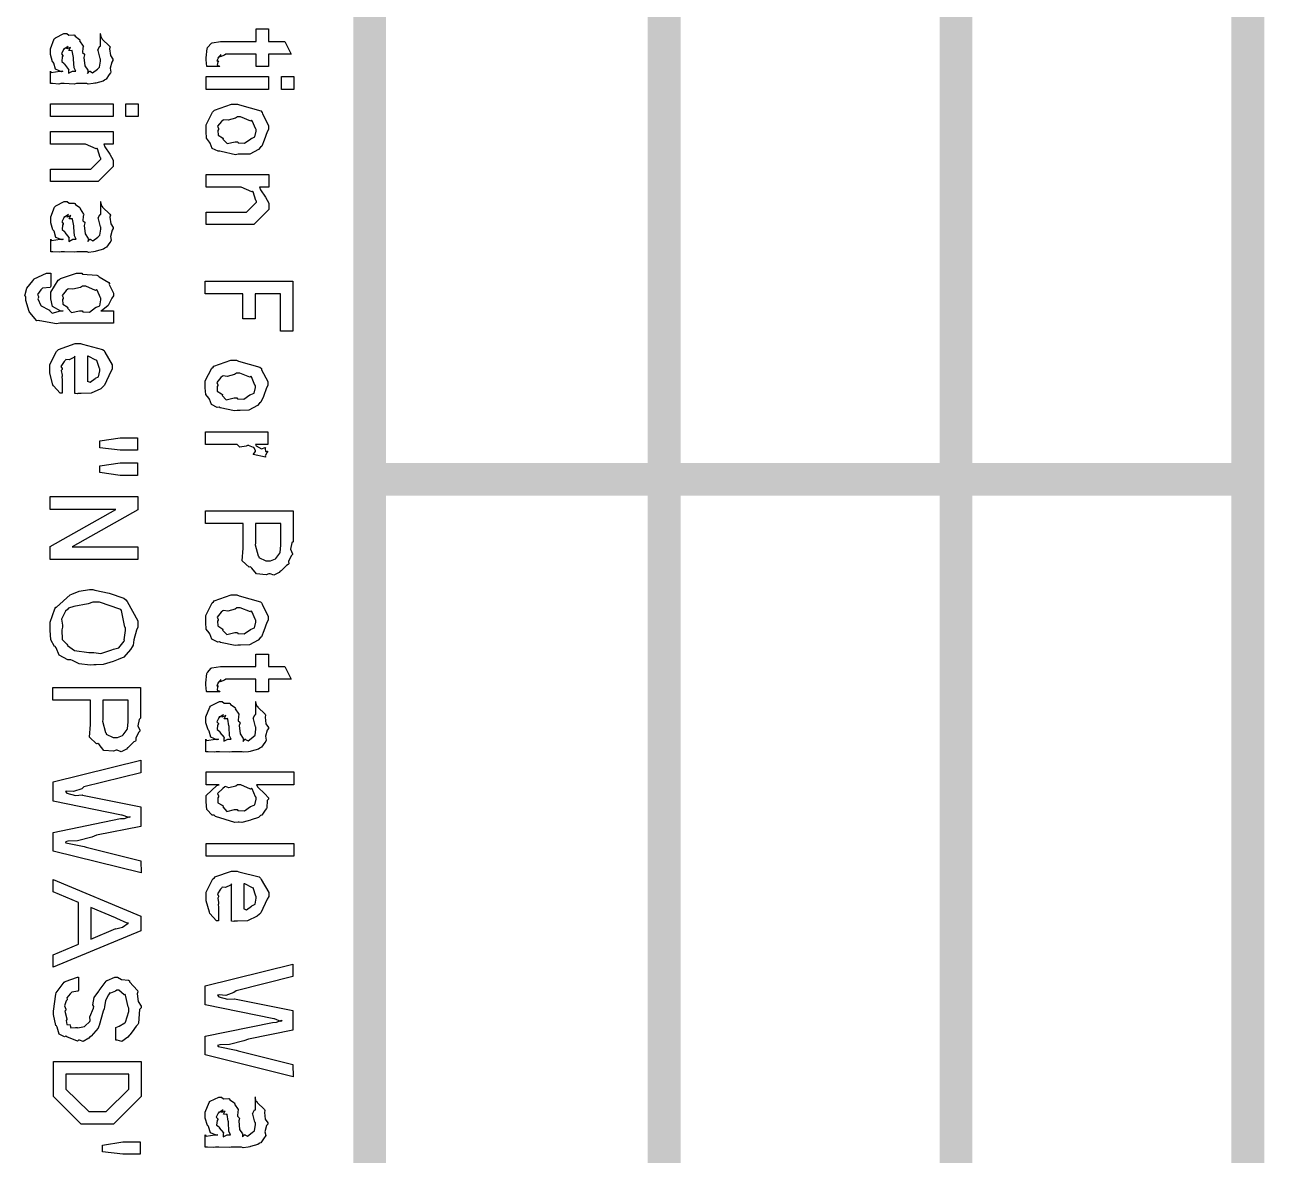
# Model space of a CAD drawing. Extents: x 0.1 to 11.6, y 0.3 to 16.2.
# Drawn here: x 2.959 to 3.717, y 1.379 to 2.069 of the extents above; entities that cross this region are included whole.
import ezdxf

# ---------------------------------------------------------------- set-up
doc = ezdxf.new("R2010")
doc.units = 0
doc.layers.get('0').update_dxf_attribs({"linetype": 'CONTINUOUS'})

msp = doc.modelspace()

# ---------------------------------------------------------------- linework, layer by layer
at = {"color": 0, "const_width": 0.02}
for points in [[(3.16997, 0.528321), (3.16997, 4.18001)], [(3.34999, 0.528321), (3.34999, 4.18001)], [(3.52832, 0.528321), (3.52832, 4.18001)], [(3.70665, 0.528321), (3.70665, 4.18001)], [(3.16997, 1.79167), (3.70665, 1.79167)]]:
    msp.add_lwpolyline(points, dxfattribs=at)
at = {"color": 0}
for points in [[(2.98258, 2.04101), (2.98172, 2.04069), (2.97808, 2.04221), (2.977, 2.04596), (2.97672, 2.04644), (2.97629, 2.04671), (2.97499, 2.05111), (2.97499, 2.05251), (2.97499, 2.05469), (2.97732, 2.06071), (2.97781, 2.06119), (2.97803, 2.06142), (2.98324, 2.06401), (2.98497, 2.06401), (2.98497, 2.06401), (2.98617, 2.06299), (2.98936, 2.06315), (2.98975, 2.06293), (2.99001, 2.06233), (2.99278, 2.06044), (2.993, 2.06011), (2.99283, 2.05963), (2.99501, 2.05638), (2.99517, 2.05599), (2.99485, 2.05518), (2.99463, 2.05236), (2.99576, 2.05138), (2.99582, 2.051), (2.99539, 2.04943), (2.99593, 2.04428), (2.99778, 2.04156), (2.99799, 2.04101), (2.99778, 2.04075), (2.99767, 2.03965), (2.99886, 2.04101), (2.99929, 2.04101), (2.99924, 2.04096), (3.00076, 2.04004), (3.00364, 2.04232), (3.00385, 2.04254), (3.00385, 2.04254), (3.00499, 2.04346), (3.00558, 2.04719), (3.00558, 2.04839), (3.00532, 2.04867), (3.00412, 2.05354), (3.00385, 2.05382), (3.00385, 2.05382), (3.00504, 2.05615), (3.00558, 2.05621), (3.00558, 2.06401), (3.00532, 2.06381), (3.00597, 2.06153), (3.00646, 2.06119), (3.00667, 2.0606), (3.01112, 2.05638), (3.01144, 2.05578), (3.01112, 2.05458), (3.01167, 2.05051), (3.01318, 2.04829), (3.01318, 2.04753), (3.01243, 2.0466), (3.01144, 2.04281), (3.01187, 2.04042), (3.01167, 2.03993), (3.01096, 2.03901), (3.00896, 2.03614), (3.00819, 2.03575), (3.00797, 2.0356), (3.00711, 2.03494), (3.00265, 2.03375), (3.00211, 2.03364), (3.00108, 2.03342), (2.99804, 2.03304), (2.99718, 2.03342), (2.9969, 2.03342), (2.99083, 2.03342), (2.98958, 2.03315), (2.98335, 2.03342), (2.98128, 2.03342), (2.98019, 2.03315), (2.97629, 2.03342), (2.97499, 2.03342), (2.97499, 2.04101), (2.97542, 2.04021), (2.98079, 2.04101), (2.98258, 2.04101)], [(3.0785, 2.04378), (3.07069, 2.04378), (3.07053, 2.04389), (3.07004, 2.0479), (3.07004, 2.04921), (3.07004, 2.04921), (3.07075, 2.05496), (3.0709, 2.05528), (3.07101, 2.05544), (3.0734, 2.05817), (3.07374, 2.05832), (3.07374, 2.05832), (3.07894, 2.05919), (3.08068, 2.05919), (3.10064, 2.05919), (3.10064, 2.06678), (3.10824, 2.06679), (3.10824, 2.05919), (3.11822, 2.05919), (3.12213, 2.05138), (3.10824, 2.05138), (3.10824, 2.04378), (3.10064, 2.04378), (3.10064, 2.05138), (3.08219, 2.05138), (3.08143, 2.05083), (3.07872, 2.04981), (3.07915, 2.05115), (3.07915, 2.05115), (3.07872, 2.05067), (3.07736, 2.04915), (3.07807, 2.04986), (3.07807, 2.04986), (3.07764, 2.04932), (3.07671, 2.04736), (3.07764, 2.04731), (3.07764, 2.04725), (3.07725, 2.04676), (3.07688, 2.04476), (3.07835, 2.04417), (3.0785, 2.04378)], [(2.9904, 2.04101), (2.9904, 2.04101), (2.98942, 2.04312), (2.98915, 2.04839), (2.9891, 2.04926), (2.98899, 2.04932), (2.98828, 2.05339), (2.98822, 2.0536), (2.98779, 2.05344), (2.98617, 2.05354), (2.98719, 2.0555), (2.98714, 2.05556), (2.98665, 2.05524), (2.98492, 2.05458), (2.98583, 2.05621), (2.98583, 2.05621), (2.98525, 2.05572), (2.98318, 2.05436), (2.98346, 2.0549), (2.98346, 2.0549), (2.98292, 2.05419), (2.98172, 2.05165), (2.98258, 2.05067), (2.98258, 2.05035), (2.98215, 2.04969), (2.98188, 2.04693), (2.98346, 2.04574), (2.98367, 2.04536), (2.98356, 2.04525), (2.98606, 2.0421), (2.98628, 2.04189), (2.986, 2.0415), (2.986, 2.03976), (2.98844, 2.04101), (2.98931, 2.04101), (2.9904, 2.04101)], [(3.0701, 2.03771), (3.10829, 2.03771), (3.10829, 2.02989), (3.0701, 2.02989), (3.0701, 2.03771)], [(3.1161, 2.03771), (3.12369, 2.03771), (3.12369, 2.02989), (3.1161, 2.02989), (3.1161, 2.03771)], [(2.9751, 2.02111), (3.01329, 2.02111), (3.01329, 2.01329), (2.9751, 2.01329), (2.9751, 2.02111)], [(3.02111, 2.02111), (3.02869, 2.02111), (3.02869, 2.01329), (3.02111, 2.01329), (3.02111, 2.02111)], [(3.08919, 2.02083), (3.09044, 2.02035), (3.10351, 2.01671), (3.10439, 2.01585), (3.10449, 2.01503), (3.10829, 2.00786), (3.10829, 2.00543), (3.10742, 2.0039), (3.10568, 1.99881), (3.10411, 1.99528), (3.10331, 1.99457), (3.10206, 1.99322), (3.09679, 1.9904), (3.09142, 1.99024), (3.08963, 1.99024), (3.088, 1.98996), (3.07921, 1.99186), (3.07856, 1.99219), (3.07742, 1.99208), (3.07383, 1.99376), (3.0726, 1.99701), (3.07226, 1.99761), (3.07215, 1.99761), (3.07036, 2), (3.0701, 2.00407), (3.0701, 2.00543), (3.0701, 2.00825), (3.07406, 2.016), (3.07488, 2.01671), (3.07531, 2.01725), (3.08572, 2.02083), (3.08919, 2.02083)], [(3.08919, 2.01303), (3.088, 2.01221), (3.0835, 2.01101), (3.081, 2.01139), (3.08051, 2.01107), (3.07954, 2.01025), (3.07704, 2.00732), (3.07769, 2.00592), (3.07769, 2.00543), (3.07726, 2.00483), (3.07742, 2.0019), (3.08003, 2.00037), (3.08051, 2), (3.08035, 1.9994), (3.0829, 1.99675), (3.08778, 1.99783), (3.0894, 1.99783), (3.08968, 1.99729), (3.09364, 1.99701), (3.09739, 1.99968), (3.09787, 2), (3.09793, 1.99994), (3.09993, 2.00081), (3.10069, 2.00429), (3.10069, 2.00543), (3.10042, 2.00564), (3.09831, 2.01074), (3.09787, 2.01107), (3.09739, 2.01053), (3.09119, 2.01303), (3.08919, 2.01303)], [(2.9751, 2.00424), (3.01329, 2.00424), (3.01329, 1.99642), (3.00765, 1.99642), (3.00819, 1.99479), (3.01129, 1.99029), (3.01329, 1.9866), (3.01329, 1.98535), (3.01329, 1.98275), (3.00418, 1.97364), (2.9981, 1.97364), (2.9751, 1.97364), (2.9751, 1.98122), (2.99636, 1.98122), (2.99963, 1.98122), (3.00569, 1.98731), (3.00569, 1.98796), (3.00543, 1.98822), (3.00369, 1.9936), (3.00331, 1.99403), (3.00288, 1.9936), (2.99636, 1.99642), (2.99419, 1.99642), (2.9751, 1.99642), (2.9751, 2.00424)], [(3.07021, 1.97792), (3.1084, 1.97792), (3.1084, 1.97011), (3.10275, 1.97011), (3.10329, 1.96847), (3.10639, 1.96397), (3.1084, 1.96029), (3.1084, 1.95904), (3.1084, 1.95643), (3.09928, 1.94732), (3.09321, 1.94732), (3.07021, 1.94732), (3.07021, 1.95492), (3.09147, 1.95492), (3.09472, 1.95492), (3.10081, 1.96099), (3.10081, 1.96164), (3.10053, 1.96192), (3.09879, 1.96729), (3.09842, 1.96772), (3.09799, 1.96728), (3.09147, 1.97011), (3.08931, 1.97011), (3.07021, 1.97011), (3.07021, 1.97792)], [(2.98281, 1.93832), (2.98193, 1.93799), (2.97829, 1.93951), (2.97721, 1.94325), (2.97694, 1.94374), (2.97651, 1.94401), (2.97521, 1.9484), (2.97521, 1.94982), (2.97521, 1.95199), (2.97754, 1.95801), (2.97803, 1.9585), (2.97825, 1.95871), (2.98346, 1.96132), (2.98519, 1.96132), (2.98519, 1.96132), (2.98639, 1.96029), (2.98958, 1.96044), (2.98996, 1.96024), (2.99024, 1.95964), (2.993, 1.95774), (2.99322, 1.95742), (2.99306, 1.95692), (2.99522, 1.95367), (2.99539, 1.95329), (2.99507, 1.95247), (2.99485, 1.94965), (2.99599, 1.94868), (2.99604, 1.94829), (2.99561, 1.94672), (2.99615, 1.94157), (2.99799, 1.93886), (2.99821, 1.93832), (2.99799, 1.93804), (2.99789, 1.93696), (2.99908, 1.93832), (2.99951, 1.93832), (2.99946, 1.93826), (3.00097, 1.93733), (3.00385, 1.93961), (3.00407, 1.93983), (3.00407, 1.93983), (3.00521, 1.94075), (3.00581, 1.9445), (3.00581, 1.94569), (3.00553, 1.94596), (3.00433, 1.95085), (3.00407, 1.95113), (3.00407, 1.95113), (3.00526, 1.95344), (3.00581, 1.9535), (3.00581, 1.96132), (3.00553, 1.9611), (3.00618, 1.95882), (3.00667, 1.9585), (3.00689, 1.9579), (3.01133, 1.95367), (3.01167, 1.95307), (3.01133, 1.95188), (3.01187, 1.94781), (3.0134, 1.94558), (3.0134, 1.94482), (3.01264, 1.9439), (3.01167, 1.94011), (3.0121, 1.93772), (3.01187, 1.93724), (3.01118, 1.93631), (3.00917, 1.93343), (3.0084, 1.93306), (3.00819, 1.93289), (3.00732, 1.93224), (3.00288, 1.93104), (3.00233, 1.93093), (3.00131, 1.93072), (2.99826, 1.93033), (2.99739, 1.93072), (2.99713, 1.93072), (2.99104, 1.93072), (2.98981, 1.93044), (2.98356, 1.93072), (2.9815, 1.93072), (2.98042, 1.93044), (2.97651, 1.93072), (2.97521, 1.93072), (2.97521, 1.93832), (2.97564, 1.9375), (2.98101, 1.93832), (2.98281, 1.93832)], [(2.99061, 1.93832), (2.99061, 1.93832), (2.98964, 1.94043), (2.98936, 1.94569), (2.98931, 1.94656), (2.98921, 1.94661), (2.9885, 1.95068), (2.98844, 1.9509), (2.98801, 1.95074), (2.98639, 1.95085), (2.98742, 1.95281), (2.98736, 1.95285), (2.98687, 1.95253), (2.98514, 1.95188), (2.98606, 1.9535), (2.98606, 1.9535), (2.98546, 1.95301), (2.9834, 1.95167), (2.98367, 1.95221), (2.98367, 1.95221), (2.98313, 1.9515), (2.98193, 1.94894), (2.98281, 1.94797), (2.98281, 1.94764), (2.98236, 1.947), (2.9821, 1.94422), (2.98367, 1.94304), (2.98389, 1.94265), (2.98378, 1.94254), (2.98628, 1.9394), (2.98649, 1.93918), (2.98622, 1.93881), (2.98622, 1.93707), (2.98867, 1.93832), (2.98953, 1.93832), (2.99061, 1.93832)], [(2.97526, 1.91758), (2.97526, 1.90978), (2.97472, 1.9089), (2.97011, 1.90847), (2.96983, 1.90826), (2.96907, 1.90744), (2.96712, 1.90462), (2.96767, 1.90332), (2.96767, 1.90283), (2.96724, 1.90201), (2.96907, 1.89794), (2.9694, 1.89762), (2.9694, 1.89762), (2.97401, 1.89513), (2.97461, 1.89501), (2.9745, 1.89492), (2.97597, 1.89328), (2.98113, 1.89458), (2.98286, 1.89458), (2.98133, 1.89438), (2.97618, 1.89719), (2.97526, 1.90192), (2.97526, 1.90349), (2.97526, 1.90608), (2.97976, 1.91331), (2.98068, 1.9139), (2.98118, 1.91433), (2.99089, 1.91758), (2.99414, 1.91758), (2.99463, 1.9171), (3.00336, 1.91635), (3.00412, 1.91607), (3.00478, 1.91542), (3.01064, 1.91183), (3.01107, 1.91129), (3.01079, 1.91075), (3.01346, 1.90549), (3.01346, 1.90369), (3.01258, 1.90229), (3.01019, 1.89785), (3.00706, 1.89518), (3.00586, 1.89458), (3.01346, 1.89458), (3.01346, 1.88699), (2.98068, 1.88699), (2.97868, 1.88672), (2.96847, 1.88846), (2.96787, 1.88872), (2.96669, 1.88861), (2.96235, 1.89356), (2.96203, 1.89415), (2.96203, 1.89415), (2.95985, 1.90099), (2.95985, 1.90326), (2.95931, 1.90375), (2.9605, 1.90842), (2.96431, 1.91303), (2.96485, 1.91368), (2.965, 1.91417), (2.97265, 1.91758), (2.97526, 1.91758)], [(2.99457, 1.90978), (2.99333, 1.9089), (2.98861, 1.90776), (2.98611, 1.90815), (2.98568, 1.90782), (2.98469, 1.90701), (2.98221, 1.90408), (2.98286, 1.90267), (2.98286, 1.90218), (2.98242, 1.90158), (2.98258, 1.89865), (2.98519, 1.89714), (2.98568, 1.89675), (2.98551, 1.89615), (2.9879, 1.8935), (2.99274, 1.89458), (2.99436, 1.89458), (2.99468, 1.89399), (2.99875, 1.89382), (3.00256, 1.8966), (3.00304, 1.89697), (3.0031, 1.89692), (3.0051, 1.89774), (3.00586, 1.90126), (3.00586, 1.9024), (3.00558, 1.9025), (3.00347, 1.90728), (3.00304, 1.90761), (3.00256, 1.90713), (2.99653, 1.90978), (2.99457, 1.90978)], [(3.06956, 1.91276), (3.12315, 1.91276), (3.12315, 1.88217), (3.11556, 1.88217), (3.11556, 1.90494), (3.10015, 1.90494), (3.10015, 1.88975), (3.09256, 1.88976), (3.09256, 1.90494), (3.06956, 1.90494), (3.06956, 1.91276)], [(2.98215, 1.85167), (2.98215, 1.84429), (2.9809, 1.84424), (2.97683, 1.84885), (2.97651, 1.8495), (2.97651, 1.8495), (2.97456, 1.8565), (2.97456, 1.85883), (2.97456, 1.86176), (2.97868, 1.86985), (2.97954, 1.87056), (2.97993, 1.8711), (2.99001, 1.87468), (2.99343, 1.87467), (2.99457, 1.87418), (3.00689, 1.8711), (3.00776, 1.87033), (3.00814, 1.86946), (3.01275, 1.86165), (3.01275, 1.85904), (3.01187, 1.85758), (3.00803, 1.84912), (3.00711, 1.84842), (3.00581, 1.84706), (2.99989, 1.84424), (2.99371, 1.84407), (2.99169, 1.84407), (2.99143, 1.84392), (2.99029, 1.84407), (2.98996, 1.84407), (2.98996, 1.86686), (2.98936, 1.8661), (2.98633, 1.86464), (2.98432, 1.86481), (2.9841, 1.86447), (2.98329, 1.86365), (2.98139, 1.86068), (2.98215, 1.85932), (2.98215, 1.85883), (2.98161, 1.85818), (2.98215, 1.85542), (2.98215, 1.85449), (2.98188, 1.85439), (2.98215, 1.85238), (2.98215, 1.85167)], [(2.99756, 1.86686), (2.99756, 1.85167), (2.9975, 1.85161), (2.99924, 1.85096), (3.00222, 1.85319), (3.00256, 1.8534), (3.00256, 1.8534), (3.00444, 1.85439), (3.00515, 1.85807), (3.00515, 1.85926), (3.00489, 1.85943), (3.00331, 1.86436), (3.00299, 1.86469), (3.00276, 1.86442), (2.9981, 1.86686), (2.99756, 1.86686)], [(3.08871, 1.86442), (3.08996, 1.86393), (3.10303, 1.86029), (3.10389, 1.85943), (3.104, 1.85861), (3.10781, 1.85146), (3.10781, 1.84901), (3.10693, 1.8475), (3.10519, 1.84239), (3.10363, 1.83886), (3.10281, 1.83817), (3.10157, 1.83681), (3.09631, 1.83399), (3.09093, 1.83382), (3.08914, 1.83382), (3.08751, 1.83356), (3.07872, 1.83544), (3.07807, 1.83578), (3.07693, 1.83567), (3.07335, 1.83735), (3.0721, 1.8406), (3.07178, 1.84119), (3.07167, 1.84119), (3.06988, 1.84358), (3.06961, 1.84765), (3.06961, 1.84901), (3.06961, 1.85183), (3.07357, 1.8596), (3.07437, 1.86029), (3.07482, 1.86083), (3.08524, 1.86442), (3.08871, 1.86442)], [(3.08871, 1.85661), (3.08751, 1.85579), (3.08301, 1.8546), (3.08051, 1.85499), (3.08003, 1.85465), (3.07904, 1.85385), (3.07656, 1.85092), (3.07721, 1.8495), (3.07721, 1.84901), (3.07676, 1.84842), (3.07693, 1.84549), (3.07954, 1.84397), (3.08003, 1.84358), (3.07986, 1.84299), (3.08242, 1.84033), (3.08729, 1.84142), (3.08892, 1.84142), (3.08919, 1.84088), (3.09315, 1.8406), (3.0969, 1.84326), (3.09739, 1.84358), (3.09744, 1.84353), (3.09944, 1.8444), (3.10021, 1.84787), (3.10021, 1.84901), (3.09993, 1.84924), (3.09782, 1.85433), (3.09739, 1.85465), (3.0969, 1.85411), (3.09071, 1.85661), (3.08871, 1.85661)], [(3.06972, 1.82075), (3.10792, 1.82075), (3.10792, 1.81293), (3.10032, 1.81293), (3.10069, 1.81213), (3.10385, 1.81039), (3.10618, 1.81114), (3.10639, 1.81099), (3.10618, 1.81054), (3.10639, 1.80865), (3.10792, 1.80881), (3.10792, 1.80881), (3.10736, 1.80826), (3.10618, 1.8061), (3.10644, 1.80544), (3.10639, 1.80533), (3.09879, 1.80686), (3.09879, 1.80686), (3.10032, 1.80865), (3.10032, 1.80925), (3.10032, 1.80925), (3.09924, 1.81108), (3.09901, 1.81119), (3.09901, 1.81119), (3.09608, 1.81239), (3.09576, 1.8125), (3.09467, 1.8119), (3.09076, 1.81136), (3.08914, 1.81293), (3.0886, 1.81293), (3.06972, 1.81293), (3.06972, 1.82075)], [(3.00526, 1.81515), (3.01764, 1.81711), (3.02826, 1.81711), (3.02826, 1.80951), (3.01764, 1.80951), (3.00526, 1.81103), (3.00526, 1.81515)], [(3.00526, 1.79997), (3.01764, 1.80171), (3.02826, 1.80171), (3.02826, 1.79411), (3.01764, 1.79411), (3.00526, 1.79585), (3.00526, 1.79997)], [(2.97472, 1.78114), (3.02832, 1.78114), (3.02832, 1.77311), (2.98817, 1.75054), (3.02832, 1.75054), (3.02832, 1.74274), (2.97472, 1.74274), (2.97472, 1.75076), (3.01486, 1.77333), (2.97472, 1.77333), (2.97472, 1.78114)], [(3.06976, 1.77246), (3.12337, 1.77246), (3.12337, 1.75358), (3.12256, 1.75288), (3.12175, 1.74903), (3.12299, 1.74625), (3.12294, 1.74576), (3.12213, 1.7449), (3.1205, 1.74154), (3.12056, 1.74001), (3.12033, 1.73969), (3.11931, 1.73915), (3.11589, 1.73583), (3.11535, 1.73557), (3.11469, 1.73475), (3.11154, 1.73307), (3.10915, 1.73404), (3.1084, 1.73404), (3.10676, 1.73346), (3.10097, 1.73394), (3.09808, 1.73753), (3.09733, 1.73817), (3.09635, 1.73796), (3.09218, 1.74197), (3.09278, 1.74972), (3.09278, 1.75228), (3.09278, 1.76465), (3.06976, 1.76465), (3.06976, 1.77246)], [(3.10038, 1.76465), (3.10038, 1.75271), (3.1001, 1.75174), (3.102, 1.7449), (3.10232, 1.74447), (3.10226, 1.74392), (3.10667, 1.74186), (3.10818, 1.74186), (3.10818, 1.74186), (3.10938, 1.74186), (3.11242, 1.74317), (3.11274, 1.74338), (3.11274, 1.74338), (3.11524, 1.74669), (3.11535, 1.74707), (3.11535, 1.74707), (3.11578, 1.75146), (3.11578, 1.75293), (3.11578, 1.76465), (3.10038, 1.76465)], [(3.00088, 1.72439), (3.00201, 1.7239), (3.01085, 1.72206), (3.01986, 1.71918), (3.02106, 1.7181), (3.02186, 1.71701), (3.02843, 1.70529), (3.02843, 1.70139), (3.02756, 1.69965), (3.02604, 1.69368), (3.0255, 1.69032), (3.02496, 1.68946), (3.02382, 1.68778), (3.01975, 1.68311), (3.01639, 1.68169), (3.0154, 1.68121), (3.0134, 1.68039), (3.00726, 1.6785), (3.00293, 1.67839), (3.00151, 1.67839), (2.99924, 1.67828), (2.99246, 1.67893), (2.98844, 1.68093), (2.98742, 1.68143), (2.98557, 1.68149), (2.98025, 1.68431), (2.9784, 1.68881), (2.97786, 1.68967), (2.97749, 1.68961), (2.97521, 1.69368), (2.97483, 1.69949), (2.97483, 1.70139), (2.97483, 1.70443), (2.97771, 1.71268), (2.97831, 1.71354), (2.97863, 1.71365), (2.98703, 1.72114), (2.98807, 1.72157), (2.98807, 1.72157), (2.99262, 1.72331), (2.99881, 1.72439), (3.00088, 1.72439)], [(3.08897, 1.72108), (3.09022, 1.7206), (3.10329, 1.71696), (3.10417, 1.7161), (3.10428, 1.71528), (3.10807, 1.70811), (3.10807, 1.70568), (3.10721, 1.70415), (3.10547, 1.69906), (3.10389, 1.69553), (3.10308, 1.69482), (3.10183, 1.69347), (3.09657, 1.69065), (3.09119, 1.69049), (3.0894, 1.69049), (3.08778, 1.69021), (3.07899, 1.69211), (3.07835, 1.69244), (3.07721, 1.69233), (3.07362, 1.69401), (3.07238, 1.69726), (3.07204, 1.69786), (3.07194, 1.69786), (3.07015, 1.70025), (3.06988, 1.70432), (3.06988, 1.70568), (3.06988, 1.7085), (3.07383, 1.71625), (3.07465, 1.71696), (3.07508, 1.7175), (3.0855, 1.72108), (3.08897, 1.72108)], [(3.00088, 1.71658), (2.99804, 1.71565), (2.98926, 1.71397), (2.98594, 1.713), (2.98546, 1.71224), (2.98426, 1.7111), (2.98182, 1.70638), (2.98242, 1.70264), (2.98242, 1.70139), (2.98188, 1.69971), (2.98221, 1.6939), (2.98492, 1.69108), (2.98546, 1.69032), (2.98535, 1.69017), (2.98964, 1.68713), (2.99854, 1.68599), (3.00151, 1.68599), (3.00151, 1.68599), (3.00581, 1.68533), (3.01243, 1.68761), (3.01346, 1.68793), (3.01346, 1.68793), (3.01687, 1.68875), (3.02007, 1.69276), (3.02018, 1.69336), (3.01997, 1.69368), (3.02083, 1.69933), (3.02083, 1.70117), (3.02046, 1.70139), (3.01844, 1.71149), (3.01801, 1.71224), (3.01742, 1.71229), (3.00499, 1.71658), (3.00088, 1.71658)], [(3.08897, 1.71328), (3.08778, 1.71246), (3.08328, 1.71126), (3.08078, 1.71164), (3.08029, 1.71132), (3.07932, 1.7105), (3.07682, 1.70757), (3.07747, 1.70617), (3.07747, 1.70568), (3.07704, 1.70508), (3.07721, 1.70215), (3.07981, 1.70063), (3.08029, 1.70025), (3.08014, 1.69965), (3.08268, 1.697), (3.08757, 1.69808), (3.08919, 1.69808), (3.08946, 1.69754), (3.09343, 1.69726), (3.09717, 1.69993), (3.09765, 1.70025), (3.09771, 1.70019), (3.09972, 1.70107), (3.10047, 1.70454), (3.10047, 1.70568), (3.10021, 1.70589), (3.09808, 1.711), (3.09765, 1.71132), (3.09717, 1.71078), (3.09099, 1.71328), (3.08897, 1.71328)], [(3.0784, 1.66194), (3.07058, 1.66194), (3.07042, 1.66206), (3.06993, 1.66607), (3.06993, 1.66738), (3.06993, 1.66738), (3.07064, 1.67312), (3.07081, 1.67344), (3.0709, 1.67361), (3.07329, 1.67632), (3.07362, 1.67649), (3.07362, 1.67649), (3.07883, 1.67736), (3.08057, 1.67736), (3.10053, 1.67736), (3.10053, 1.68494), (3.10813, 1.68496), (3.10813, 1.67736), (3.11811, 1.67736), (3.12201, 1.66954), (3.10813, 1.66954), (3.10813, 1.66194), (3.10053, 1.66194), (3.10053, 1.66954), (3.08208, 1.66954), (3.08132, 1.669), (3.07861, 1.66797), (3.07904, 1.66933), (3.07904, 1.66933), (3.07861, 1.66883), (3.07725, 1.66732), (3.07796, 1.66803), (3.07796, 1.66803), (3.07753, 1.66749), (3.07661, 1.66553), (3.07753, 1.66547), (3.07753, 1.66542), (3.07715, 1.66493), (3.07676, 1.66293), (3.07824, 1.66233), (3.0784, 1.66194)], [(2.97646, 1.66461), (3.03006, 1.66461), (3.03006, 1.64572), (3.02924, 1.64501), (3.02843, 1.64117), (3.02968, 1.6384), (3.02962, 1.63792), (3.02881, 1.63704), (3.02718, 1.63368), (3.02724, 1.63217), (3.02701, 1.63183), (3.02599, 1.63129), (3.02257, 1.62799), (3.02203, 1.62771), (3.02138, 1.6269), (3.01824, 1.62522), (3.01585, 1.62619), (3.01508, 1.62619), (3.01346, 1.6256), (3.00765, 1.62608), (3.00478, 1.62967), (3.00401, 1.63032), (3.00304, 1.6301), (2.99886, 1.63411), (2.99946, 1.64187), (2.99946, 1.64442), (2.99946, 1.65679), (2.97646, 1.65679), (2.97646, 1.66461)], [(3.00706, 1.65679), (3.00706, 1.64486), (3.00678, 1.64388), (3.00868, 1.63704), (3.009, 1.63661), (3.00896, 1.63607), (3.01335, 1.634), (3.01486, 1.634), (3.01486, 1.634), (3.01606, 1.634), (3.0191, 1.63531), (3.01942, 1.63553), (3.01942, 1.63553), (3.02192, 1.63883), (3.02203, 1.63921), (3.02203, 1.63921), (3.02246, 1.64361), (3.02246, 1.64507), (3.02246, 1.65679), (3.00706, 1.65679)], [(3.07758, 1.63292), (3.07671, 1.6326), (3.07308, 1.63411), (3.072, 1.63786), (3.07172, 1.63835), (3.07129, 1.63861), (3.06999, 1.64301), (3.06999, 1.64442), (3.06999, 1.6466), (3.07232, 1.65261), (3.07281, 1.6531), (3.07303, 1.65332), (3.07824, 1.65593), (3.07997, 1.65593), (3.07997, 1.65593), (3.08117, 1.65489), (3.08436, 1.65506), (3.08475, 1.65483), (3.08501, 1.65424), (3.08778, 1.65235), (3.088, 1.65201), (3.08783, 1.65153), (3.09, 1.64828), (3.09017, 1.6479), (3.08985, 1.64708), (3.08963, 1.64426), (3.09076, 1.64328), (3.09082, 1.6429), (3.09039, 1.64133), (3.09093, 1.63618), (3.09278, 1.63346), (3.09299, 1.63292), (3.09278, 1.63265), (3.09267, 1.63157), (3.09386, 1.63292), (3.09429, 1.63292), (3.09424, 1.63286), (3.09576, 1.63194), (3.09864, 1.63422), (3.09885, 1.63444), (3.09885, 1.63444), (3.09999, 1.63536), (3.10058, 1.63911), (3.10058, 1.64031), (3.10032, 1.64057), (3.09912, 1.64546), (3.09885, 1.64572), (3.09885, 1.64572), (3.10004, 1.64806), (3.10058, 1.64811), (3.10058, 1.65593), (3.10032, 1.65571), (3.10097, 1.65343), (3.10146, 1.6531), (3.10167, 1.6525), (3.10613, 1.64828), (3.10644, 1.64768), (3.10613, 1.64649), (3.10667, 1.64242), (3.10818, 1.64019), (3.10818, 1.63943), (3.10742, 1.63851), (3.10644, 1.63471), (3.10688, 1.63232), (3.10667, 1.63183), (3.10596, 1.63092), (3.10394, 1.62804), (3.10319, 1.62765), (3.10297, 1.6275), (3.10211, 1.62685), (3.09765, 1.62565), (3.09711, 1.62554), (3.09608, 1.62533), (3.09304, 1.62494), (3.09218, 1.62532), (3.0919, 1.62532), (3.08583, 1.62532), (3.08458, 1.62506), (3.07835, 1.62532), (3.07628, 1.62532), (3.07519, 1.62506), (3.07129, 1.62532), (3.06999, 1.62532), (3.06999, 1.63292), (3.07042, 1.63211), (3.07579, 1.63292), (3.07758, 1.63292)], [(3.08539, 1.63292), (3.08539, 1.63292), (3.08442, 1.63504), (3.08415, 1.64031), (3.0841, 1.64117), (3.08399, 1.64122), (3.08328, 1.64529), (3.08322, 1.64551), (3.08279, 1.64535), (3.08117, 1.64546), (3.08219, 1.6474), (3.08214, 1.64746), (3.08165, 1.64714), (3.07992, 1.64649), (3.08083, 1.64811), (3.08083, 1.64811), (3.08024, 1.64762), (3.07818, 1.64626), (3.07844, 1.64681), (3.07844, 1.64681), (3.0779, 1.64611), (3.07671, 1.64356), (3.07758, 1.64258), (3.07758, 1.64225), (3.07715, 1.6416), (3.07688, 1.63883), (3.07844, 1.63764), (3.07867, 1.63726), (3.07856, 1.63715), (3.08106, 1.634), (3.08128, 1.63379), (3.081, 1.6334), (3.081, 1.63167), (3.08344, 1.63292), (3.08431, 1.63292), (3.08539, 1.63292)], [(2.97656, 1.60682), (3.03017, 1.62007), (3.03017, 1.61247), (2.99544, 1.60379), (2.99419, 1.60271), (2.98915, 1.60092), (2.98508, 1.60118), (2.98415, 1.60097), (2.98497, 1.59999), (2.99024, 1.59853), (2.99431, 1.5989), (2.99457, 1.59879), (3.03017, 1.59164), (3.03017, 1.57969), (3.00304, 1.57428), (3.00028, 1.57314), (2.99149, 1.5709), (2.98557, 1.57064), (2.98415, 1.57036), (2.98449, 1.56967), (2.99561, 1.56743), (2.99675, 1.56711), (3.03017, 1.55865), (3.03037, 1.55126), (2.97656, 1.56451), (2.97656, 1.57601), (3.01779, 1.58447), (3.01779, 1.58447), (3.02024, 1.58453), (3.02279, 1.58556), (3.02365, 1.58556), (3.02279, 1.58507), (3.01887, 1.58653), (3.01844, 1.58664), (2.97656, 1.59511), (2.97656, 1.60682)], [(3.07004, 1.60514), (3.07004, 1.61296), (3.12364, 1.61296), (3.12364, 1.60514), (3.10086, 1.60514), (3.10178, 1.60362), (3.10601, 1.59967), (3.10824, 1.59711), (3.10824, 1.59625), (3.10736, 1.59549), (3.10715, 1.59104), (3.10693, 1.5906), (3.10622, 1.58963), (3.10417, 1.58664), (3.10325, 1.58626), (3.10303, 1.58604), (3.10215, 1.58518), (3.09771, 1.58361), (3.09717, 1.58344), (3.09586, 1.58306), (3.0919, 1.58208), (3.09028, 1.58236), (3.08979, 1.58236), (3.08767, 1.58208), (3.0759, 1.58583), (3.07503, 1.58649), (3.07389, 1.58653), (3.07064, 1.59006), (3.07004, 1.59472), (3.07004, 1.59625), (3.07004, 1.59847), (3.07671, 1.60465), (3.07807, 1.60514), (3.07004, 1.60514)], [(3.08936, 1.60514), (3.08826, 1.60433), (3.08399, 1.60331), (3.08192, 1.60406), (3.08154, 1.60385), (3.08035, 1.60292), (3.07715, 1.59978), (3.07764, 1.59831), (3.07764, 1.59776), (3.07721, 1.59717), (3.07736, 1.59418), (3.07997, 1.59272), (3.08046, 1.59235), (3.08029, 1.59169), (3.08279, 1.58888), (3.08751, 1.58996), (3.08914, 1.58996), (3.08946, 1.58936), (3.09353, 1.58914), (3.09733, 1.59179), (3.09782, 1.59213), (3.09787, 1.59207), (3.09987, 1.59293), (3.10064, 1.5964), (3.10064, 1.59754), (3.10038, 1.59771), (3.09825, 1.60265), (3.09782, 1.60297), (3.09733, 1.60249), (3.09131, 1.60514), (3.08936, 1.60514)], [(3.07015, 1.56928), (3.12375, 1.56928), (3.12375, 1.56147), (3.07015, 1.56147), (3.07015, 1.56928)], [(2.97667, 1.54725), (3.03028, 1.5249), (3.03028, 1.516), (2.97667, 1.49365), (2.97667, 1.50125), (2.99208, 1.50776), (2.99208, 1.53315), (2.97667, 1.53965), (2.97667, 1.54725)], [(3.07775, 1.5294), (3.07775, 1.52203), (3.0765, 1.52197), (3.07243, 1.52658), (3.0721, 1.52724), (3.0721, 1.52724), (3.07015, 1.53424), (3.07015, 1.53657), (3.07015, 1.5395), (3.07428, 1.54758), (3.07514, 1.54829), (3.07551, 1.54883), (3.08561, 1.5524), (3.08903, 1.5524), (3.09017, 1.55192), (3.10249, 1.54883), (3.10335, 1.54807), (3.10374, 1.54719), (3.10835, 1.53939), (3.10835, 1.53678), (3.10747, 1.53532), (3.10363, 1.52686), (3.10271, 1.52615), (3.1014, 1.52479), (3.09549, 1.52197), (3.08931, 1.52181), (3.08729, 1.52181), (3.08703, 1.52165), (3.08589, 1.52181), (3.08556, 1.52181), (3.08556, 1.5446), (3.08496, 1.54383), (3.08192, 1.54238), (3.07992, 1.54254), (3.07969, 1.54221), (3.07889, 1.54139), (3.07699, 1.53842), (3.07775, 1.53706), (3.07775, 1.53657), (3.07721, 1.53592), (3.07775, 1.53315), (3.07775, 1.53222), (3.07747, 1.53213), (3.07775, 1.53011), (3.07775, 1.5294)], [(3.09315, 1.5446), (3.09315, 1.5294), (3.0931, 1.52935), (3.09483, 1.52869), (3.09782, 1.53093), (3.09814, 1.53114), (3.09814, 1.53114), (3.10004, 1.53213), (3.10075, 1.53581), (3.10075, 1.537), (3.10047, 1.53717), (3.0989, 1.5421), (3.09858, 1.54243), (3.09836, 1.54215), (3.09369, 1.5446), (3.09315, 1.5446)], [(2.99968, 1.53011), (2.99968, 1.51079), (3.01486, 1.51731), (3.01497, 1.51704), (3.01893, 1.51813), (3.02251, 1.52051), (3.02268, 1.52056), (3.02181, 1.52067), (3.01546, 1.5235), (3.01465, 1.52382), (2.99968, 1.53011)], [(3.0695, 1.48236), (3.1231, 1.49561), (3.1231, 1.48801), (3.08838, 1.47933), (3.08712, 1.47825), (3.08208, 1.47646), (3.07801, 1.47672), (3.0771, 1.47651), (3.0779, 1.47553), (3.08317, 1.47407), (3.08724, 1.47444), (3.08751, 1.47433), (3.1231, 1.46718), (3.1231, 1.45524), (3.09597, 1.44982), (3.09321, 1.44868), (3.08442, 1.44646), (3.0785, 1.44618), (3.0771, 1.4459), (3.07742, 1.44521), (3.08854, 1.44297), (3.08968, 1.44265), (3.1231, 1.43419), (3.12332, 1.42681), (3.0695, 1.44006), (3.0695, 1.45156), (3.11074, 1.46001), (3.11074, 1.46001), (3.11317, 1.46007), (3.11572, 1.4611), (3.1166, 1.4611), (3.11572, 1.46061), (3.11182, 1.46208), (3.11139, 1.46218), (3.0695, 1.47065), (3.0695, 1.48236)], [(2.99218, 1.48753), (2.99218, 1.47971), (2.99175, 1.479), (2.98813, 1.4784), (2.98785, 1.47819), (2.98708, 1.47749), (2.98503, 1.47504), (2.98529, 1.47413), (2.98524, 1.47385), (2.9846, 1.4731), (2.9835, 1.47006), (2.98438, 1.46804), (2.98438, 1.46735), (2.98378, 1.46685), (2.98492, 1.46213), (2.98503, 1.46169), (2.98469, 1.4611), (2.98497, 1.45867), (2.98697, 1.45844), (2.98719, 1.45822), (2.98703, 1.45811), (2.98753, 1.45671), (2.99035, 1.45693), (2.99132, 1.45693), (2.99169, 1.45665), (2.99571, 1.45747), (2.9961, 1.45757), (2.9961, 1.45757), (2.99912, 1.46056), (2.99935, 1.46104), (2.99935, 1.46104), (2.99908, 1.46328), (3.00125, 1.46864), (3.00151, 1.46972), (3.00086, 1.47065), (3.00179, 1.47526), (3.0045, 1.479), (3.00478, 1.4795), (3.00478, 1.4795), (3.00906, 1.48525), (3.00954, 1.48557), (3.0096, 1.48557), (3.01443, 1.48753), (3.01606, 1.48753), (3.01606, 1.48753), (3.01833, 1.48622), (3.02268, 1.48574), (3.02322, 1.48535), (3.02339, 1.48465), (3.0281, 1.47939), (3.02843, 1.47862), (3.028, 1.47732), (3.0286, 1.47265), (3.03037, 1.46983), (3.03037, 1.46886), (3.02935, 1.46778), (3.02875, 1.45942), (3.02843, 1.45867), (3.02746, 1.45768), (3.0249, 1.45421), (3.02354, 1.45236), (3.023, 1.45193), (3.02225, 1.45085), (3.01867, 1.4484), (3.01574, 1.44917), (3.01497, 1.44911), (3.01497, 1.45693), (3.01497, 1.45693), (3.01708, 1.45757), (3.02051, 1.45975), (3.02083, 1.46018), (3.02083, 1.46018), (3.02279, 1.46653), (3.02279, 1.46864), (3.0224, 1.46951), (3.02094, 1.47667), (3.02061, 1.47711), (3.02007, 1.47678), (3.01671, 1.47971), (3.01563, 1.47971), (3.01475, 1.47911), (3.01172, 1.47776), (3.01128, 1.47803), (3.01129, 1.47797), (3.01047, 1.47689), (3.00868, 1.47325), (3.00808, 1.46946), (3.00781, 1.46821), (3.00722, 1.46685), (3.00478, 1.45807), (3.00456, 1.45757), (3.00424, 1.45654), (2.99989, 1.45161), (2.99935, 1.45128), (2.99843, 1.45036), (2.9949, 1.44825), (2.99283, 1.44911), (2.99218, 1.44911), (2.99149, 1.44846), (2.98497, 1.45113), (2.98438, 1.4515), (2.98367, 1.45117), (2.98025, 1.45269), (2.97906, 1.45714), (2.97874, 1.45779), (2.97825, 1.45811), (2.97678, 1.46474), (2.97678, 1.4669), (2.97678, 1.4669), (2.97819, 1.47721), (2.97851, 1.47797), (2.97851, 1.47797), (2.98335, 1.48449), (2.98394, 1.48492), (2.98394, 1.48503), (2.99143, 1.48753), (2.99218, 1.48753)], [(2.97689, 1.43614), (3.03049, 1.43614), (3.03049, 1.42008), (3.03049, 1.41465), (3.01357, 1.39774), (3.00401, 1.39774), (2.99382, 1.39774), (2.97689, 1.41465), (2.97689, 1.41943), (2.97689, 1.43614)], [(2.98449, 1.42833), (2.98449, 1.41965), (2.98449, 1.41922), (2.99837, 1.40554), (3.00401, 1.40554), (3.009, 1.40554), (3.02289, 1.41922), (3.02289, 1.41986), (3.02289, 1.42833), (2.98449, 1.42833)], [(3.07721, 1.39139), (3.07633, 1.39106), (3.07269, 1.39258), (3.07161, 1.39632), (3.07135, 1.39681), (3.0709, 1.39708), (3.06961, 1.40147), (3.06961, 1.40289), (3.06961, 1.40506), (3.07194, 1.41108), (3.07243, 1.41157), (3.07264, 1.41178), (3.07785, 1.41439), (3.07958, 1.41439), (3.07958, 1.41439), (3.08078, 1.41336), (3.08399, 1.41351), (3.08436, 1.41331), (3.08464, 1.41271), (3.0874, 1.41081), (3.08763, 1.41049), (3.08746, 1.40999), (3.08963, 1.40674), (3.08979, 1.40636), (3.08946, 1.40554), (3.08925, 1.40272), (3.09039, 1.40175), (3.09044, 1.40136), (3.09, 1.39979), (3.09056, 1.39464), (3.09239, 1.39193), (3.09261, 1.39139), (3.09239, 1.39111), (3.09229, 1.39003), (3.09347, 1.39139), (3.09392, 1.39139), (3.09386, 1.39133), (3.09538, 1.3904), (3.09825, 1.39268), (3.09847, 1.3929), (3.09847, 1.3929), (3.09961, 1.39382), (3.10021, 1.39757), (3.10021, 1.39876), (3.09993, 1.39903), (3.09874, 1.40392), (3.09847, 1.40419), (3.09847, 1.40419), (3.09967, 1.40653), (3.10021, 1.40657), (3.10021, 1.41439), (3.09993, 1.41417), (3.10058, 1.41189), (3.10107, 1.41157), (3.10129, 1.41097), (3.10574, 1.40674), (3.10607, 1.40614), (3.10574, 1.40494), (3.10628, 1.40087), (3.10781, 1.39865), (3.10781, 1.39789), (3.10704, 1.39697), (3.10607, 1.39317), (3.1065, 1.39079), (3.10628, 1.39029), (3.10558, 1.38938), (3.10357, 1.3865), (3.10281, 1.38612), (3.1026, 1.38596), (3.10172, 1.38531), (3.09728, 1.38411), (3.09674, 1.384), (3.09571, 1.38379), (3.09267, 1.38341), (3.09179, 1.38379), (3.09153, 1.38379), (3.08544, 1.38379), (3.08421, 1.38352), (3.07796, 1.38379), (3.0759, 1.38379), (3.07482, 1.38352), (3.0709, 1.38379), (3.06961, 1.38379), (3.06961, 1.39139), (3.07004, 1.39057), (3.07542, 1.39139), (3.07721, 1.39139)], [(3.08501, 1.39139), (3.08501, 1.39139), (3.08404, 1.3935), (3.08376, 1.39876), (3.08371, 1.39963), (3.08361, 1.39968), (3.0829, 1.40375), (3.08285, 1.40397), (3.08242, 1.40381), (3.08078, 1.40392), (3.08182, 1.40588), (3.08176, 1.40592), (3.08128, 1.4056), (3.07954, 1.40494), (3.08046, 1.40657), (3.08046, 1.40657), (3.07986, 1.40608), (3.07781, 1.40474), (3.07807, 1.40528), (3.07807, 1.40528), (3.07753, 1.40457), (3.07633, 1.40201), (3.07721, 1.40104), (3.07721, 1.40072), (3.07676, 1.40007), (3.0765, 1.39729), (3.07807, 1.39611), (3.07829, 1.39572), (3.07818, 1.39561), (3.08068, 1.39247), (3.08089, 1.39225), (3.08062, 1.39187), (3.08062, 1.39014), (3.08306, 1.39139), (3.08393, 1.39139), (3.08501, 1.39139)], [(3.00678, 1.38504), (3.01915, 1.38699), (3.02979, 1.38699), (3.02979, 1.37939), (3.01915, 1.37939), (3.00678, 1.38091), (3.00678, 1.38504)]]:
    msp.add_lwpolyline(points, close=True, dxfattribs=at)

doc.saveas('drawing.dxf')
